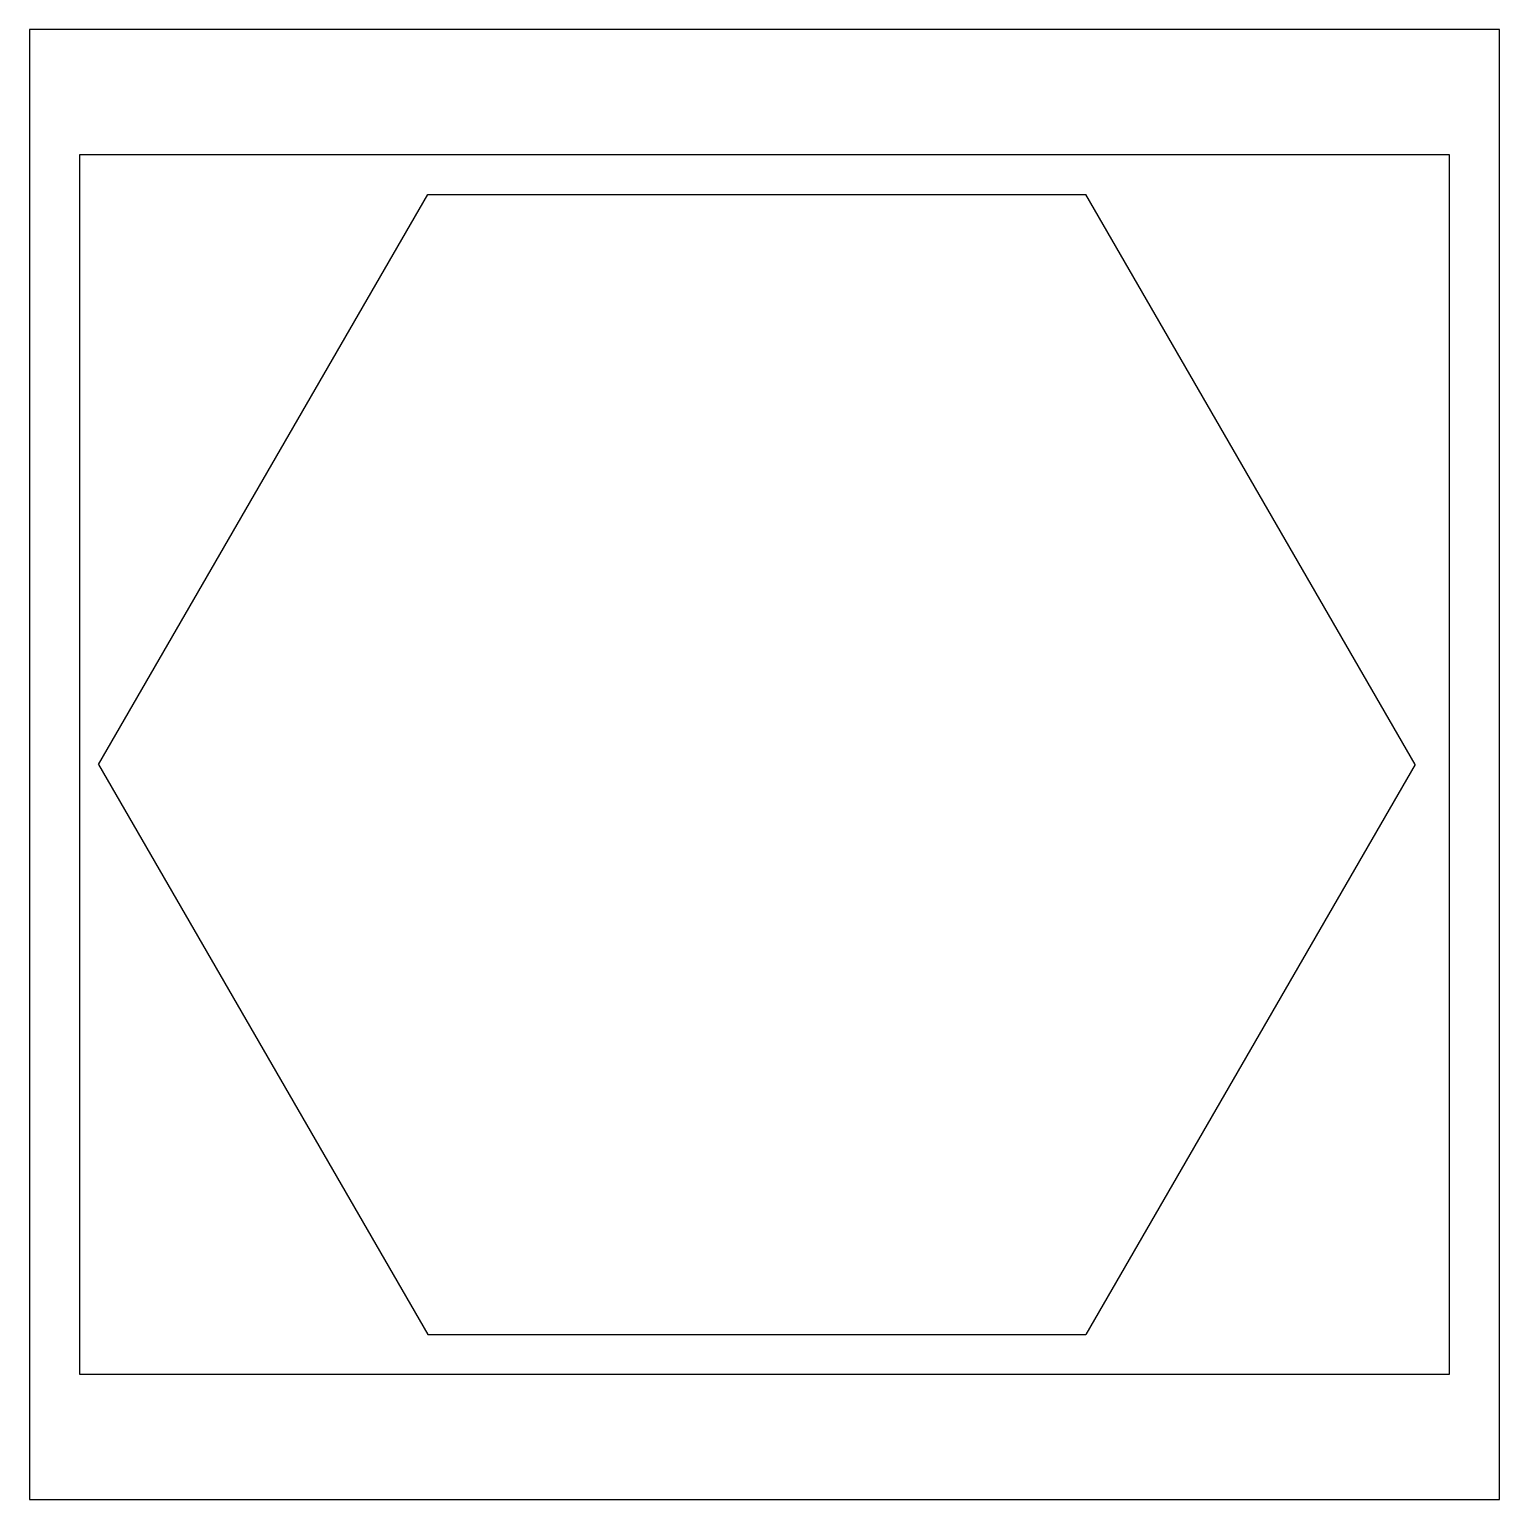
# Model space of a CAD drawing. Header units: millimetres. Extents: x 0 to 1000, y 0 to 1000.
import ezdxf

# ---------------------------------------------------------------- set-up
doc = ezdxf.new("R2010")
doc.units = ezdxf.units.MM
doc.layers.get('0').update_dxf_attribs({"color": 2})
doc.layers.add('1', color=1, linetype='Continuous')
doc.layers.add('3', color=7, linetype='Continuous')

msp = doc.modelspace()

# ---------------------------------------------------------------- linework, layer by layer
at = {"color": 2}
msp.add_lwpolyline([(0, 0), (1000, 0), (1000, 1000), (0, 1000)], close=True, dxfattribs=at)
at = {"layer": '1', "color": 1}
for p, q in [((966, 914.6), (34, 914.6)), ((34, 914.6), (34, 85.4)), ((966, 85.4), (966, 914.6)), ((34, 85.4), (966, 85.4))]:
    msp.add_line(p, q, dxfattribs=at)
at = {"layer": '3'}
for p, q in [((47, 500), (270.9, 887.7)), ((270.9, 887.7), (718.6, 887.7)), ((942.5, 500), (718.6, 887.7)), ((47, 500), (270.9, 112.2)), ((942.5, 500), (718.6, 112.2)), ((270.9, 112.2), (718.6, 112.2))]:
    msp.add_line(p, q, dxfattribs=at)

doc.saveas('drawing.dxf')
